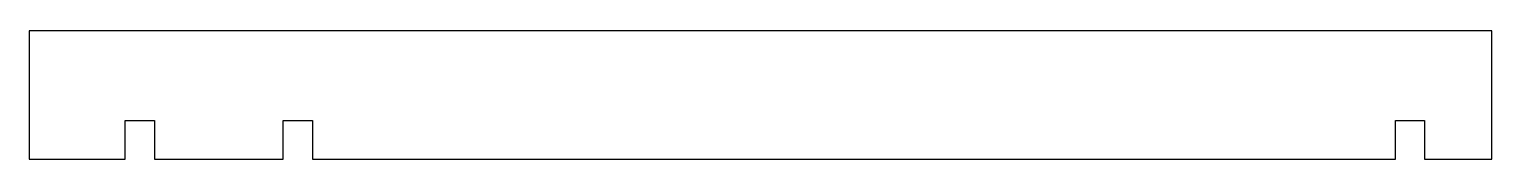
# Model space of a CAD drawing. Header units: millimetres. Extents: x -46.3 to 46.3, y -4.1 to 4.1.
import ezdxf

# ---------------------------------------------------------------- set-up
doc = ezdxf.new("R2010")
doc.units = ezdxf.units.MM
doc.layers.get('0').update_dxf_attribs({"linetype": 'CONTINUOUS'})

msp = doc.modelspace()

# ---------------------------------------------------------------- linework, layer by layer
for p, q in [((46.29, 4.075), (-46.29, 4.075)), ((-46.29, 4.075), (-46.29, -4.075)), ((46.29, -4.075), (46.29, 4.075)), ((-40.215, -4.075), (-40.215, -1.613)), ((-40.215, -1.613), (-38.365, -1.613)), ((-38.365, -1.613), (-38.365, -4.075)), ((-30.215, -4.075), (-30.215, -1.613)), ((-30.215, -1.613), (-28.365, -1.613)), ((-28.365, -1.613), (-28.365, -4.075)), ((40.188, -4.075), (40.188, -1.613)), ((40.188, -1.613), (42.038, -1.613)), ((42.038, -1.613), (42.038, -4.075)), ((-46.29, -4.075), (-40.215, -4.075)), ((-38.365, -4.075), (-30.215, -4.075)), ((-28.365, -4.075), (40.188, -4.075)), ((42.038, -4.075), (46.29, -4.075))]:
    msp.add_line(p, q)

doc.saveas('drawing.dxf')
